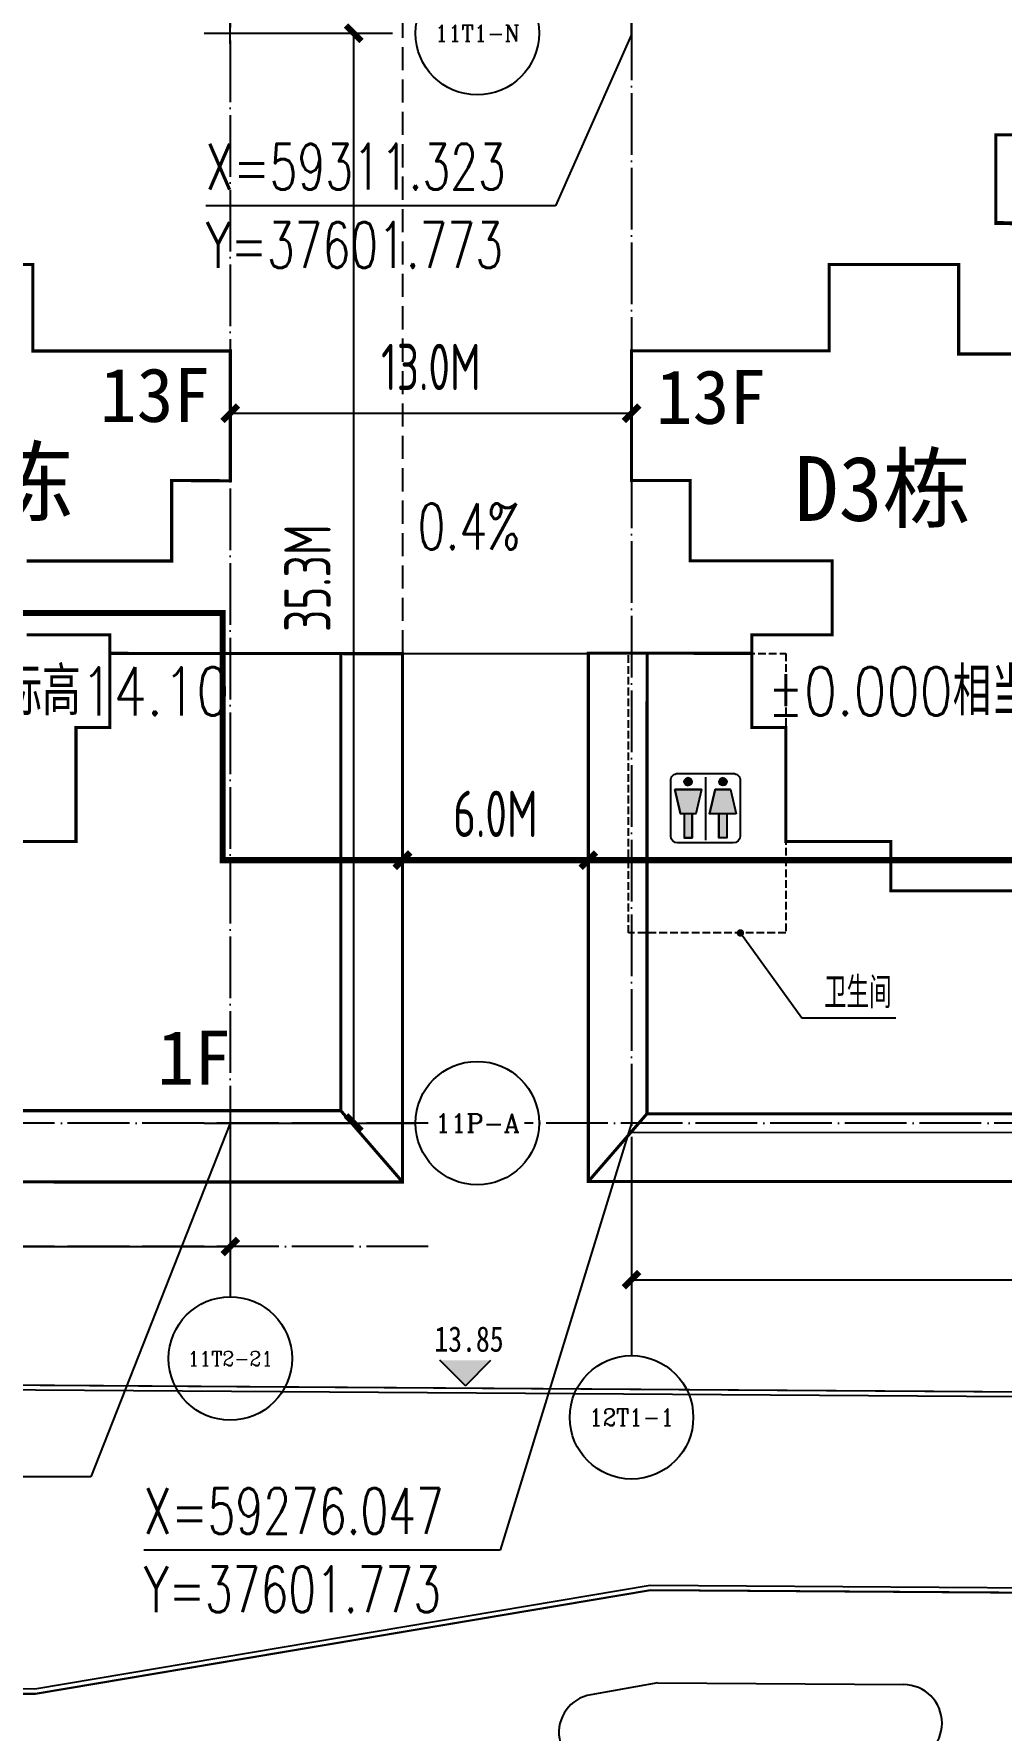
# Model space of a CAD drawing. Extents: x 37173252 to 74842692, y 59158332 to 118813339.
# Drawn here: x 37582409 to 37613746, y 59256375 to 59311342 of the extents above; entities that cross this region are included whole.
import ezdxf
from ezdxf.enums import TextEntityAlignment as Align

# ---------------------------------------------------------------- set-up
doc = ezdxf.new("R2010")
doc.units = 0
doc.header["$LTSCALE"] = 1000
doc.header["$MEASUREMENT"] = 0
doc.linetypes.add('DASH', pattern=[0.35, 0.25, -0.1])
doc.linetypes.add('DOTE', pattern=[2.4200000000000004, 2, -0.2, 0.02, -0.2])
for name, color, linetype in [('-1-500室外标高', 4, 'Continuous'), ('@YL', 2, 'Continuous'), ('@填充', 8, 'Continuous'), ('AXIS_TEXT', 7, 'Continuous'), ('DIM_COOR', 3, 'Continuous'), ('DIM_LEAD', 3, 'Continuous'), ('DIM_SYMB', 3, 'Continuous'), ('DL_道路红线_干道网_', 6, 'Continuous'), ('DL_道路红线_支路网_', 1, 'Continuous'), ('DOTE', 16, 'Continuous'), ('PUB_DIM', 3, 'Continuous'), ('PUB_TEXT', 7, 'Continuous'), ('RMJM - P1 - P - 120-1$0$文字说明', 7, 'Continuous'), ('SHAPE', 161, 'Continuous'), ('YD_设施符号', 7, 'Continuous'), ('地下轮廓', 5, 'Continuous'), ('屋顶轮廓', 36, 'Continuous'), ('总图草图2013_08_27$0$花都地段2', 6, 'Continuous'), ('扑救面', 2, 'Continuous')]:
    doc.layers.add(name, color=color, linetype=linetype)
doc.styles.add('_TCH_AXIS', font='COMPLEX', dxfattribs={"bigfont": 'GBCBIG'})
doc.styles.add('_TCH_DIM', font='SIMPLEX', dxfattribs={"bigfont": 'GBCBIG'})
doc.styles.add('DIM_FONT', font='superos.shx', dxfattribs={"width": 0.8, "bigfont": 'haiwenzw.shx'})
doc.styles.add('DIMST', font='', dxfattribs={"width": 0.8})
doc.styles.add('RMJM - P1 - P - 120-1$0$RMJM_TEXT', font='arial.ttf', dxfattribs={"height": 2.5})
doc.styles.add('text_zheng', font='simplex.shx', dxfattribs={"width": 0.8, "bigfont": 'hztxt.shx'})
doc.styles.get('DIMST').set_extended_font_data('SimSun')
doc.dimstyles.new('DIMN500', dxfattribs={"dimscale": 5, "dimtxt": 300, "dimasz": 100, "dimexe": 250, "dimexo": 300, "dimgap": 150, "dimtad": 1, "dimdec": 0, "dimzin": 0, "dimdsep": 46, "dimtxsty": 'DIM_FONT', "dimblk": 'ARCHTICK', "dimcen": 0.09, "dimclrt": 7, "dimazin": 2, "dimtfac": 1, "dimtdec": 0, "dimtix": 1, "dimtmove": 2, "dimatfit": 3, "dimldrblk": 'ARCHTICK', "dimfxl": 0, "dimtolj": 1, "dimtzin": 0, "dimarcsym": 0})

# ---------------------------------------------------------------- blocks, each defined once
blk = doc.blocks.new('_ArchTick')
at = {"color": 0, "linetype": 'ByBlock', "const_width": 0.4}
blk.add_lwpolyline([(-0.5, -0.5), (0.5, 0.5)], dxfattribs=at)
blk = doc.blocks.new('*D192')
at = {"layer": 'Defpoints', "color": 0}
for p in [(95556.13511701353, -149141.3545701643), (63556.48285436397, -154988.7878812136), (95556.13511701353, -154988.7878812136)]:
    blk.add_point(p, dxfattribs=at)
at = {"layer": 'PUB_DIM', "color": 0, "lineweight": -2}
for p, q in [((63556.48285436397, -153488.7878812136), (63556.48285436397, -147891.3545701643)), ((95556.13511701353, -153488.7878812136), (95556.13511701353, -147891.3545701643)), ((63556.48285436397, -149141.3545701643), (95556.13511701353, -149141.3545701643))]:
    blk.add_line(p, q, dxfattribs=at)
at = {"layer": 'PUB_DIM', "color": 0, "lineweight": -2, "xscale": 500, "yscale": 500, "zscale": 500, "rotation": 180}
blk.add_blockref('_ArchTick', (63556.48285436397, -149141.3545701643), dxfattribs=at)
at = {"layer": 'PUB_DIM', "color": 0, "lineweight": -2, "xscale": 500, "yscale": 500, "zscale": 500}
blk.add_blockref('_ArchTick', (95556.13511701353, -149141.3545701643), dxfattribs=at)
at = {"layer": 'PUB_DIM', "color": 7, "insert": (79556.30898568875, -147641.3545701643), "char_height": 1500, "attachment_point": 5, "style": 'DIM_FONT'}
blk.add_mtext('\\A1;32.0M', dxfattribs=at)
blk = doc.blocks.new('*D193')
at = {"layer": 'Defpoints', "color": 0}
for p in [(63556.48285436398, -186433.5988316111), (95556.13511701353, -186433.5988316111), (95556.13511701353, -192462.529506256)]:
    blk.add_point(p, dxfattribs=at)
at = {"layer": 'PUB_DIM', "color": 0, "lineweight": -2}
for p, q in [((63556.48285436398, -187933.5988316111), (63556.48285436398, -193712.529506256)), ((95556.13511701353, -187933.5988316111), (95556.13511701353, -193712.529506256)), ((63556.48285436398, -192462.529506256), (95556.13511701353, -192462.529506256))]:
    blk.add_line(p, q, dxfattribs=at)
at = {"layer": 'PUB_DIM', "color": 0, "lineweight": -2, "xscale": 500, "yscale": 500, "zscale": 500, "rotation": 180}
blk.add_blockref('_ArchTick', (63556.48285436398, -192462.529506256), dxfattribs=at)
at = {"layer": 'PUB_DIM', "color": 0, "lineweight": -2, "xscale": 500, "yscale": 500, "zscale": 500}
blk.add_blockref('_ArchTick', (95556.13511701353, -192462.529506256), dxfattribs=at)
at = {"layer": 'PUB_DIM', "color": 7, "insert": (79556.30898568875, -190962.529506256), "char_height": 1500, "attachment_point": 5, "style": 'DIM_FONT'}
blk.add_mtext('\\A1;32.0M', dxfattribs=at)
blk = doc.blocks.new('*D194')
at = {"layer": 'Defpoints', "color": 0}
for p in [(93210.35993908107, -153142.3787575531), (99556.48285417772, -153142.3787575531), (93210.35993908107, -188462.529506256)]:
    blk.add_point(p, dxfattribs=at)
at = {"layer": 'PUB_DIM', "color": 0, "lineweight": -2}
for p, q in [((94710.35993908107, -153142.3787575531), (100806.4828541777, -153142.3787575531)), ((99556.48285417771, -188462.529506256), (99556.48285417772, -153142.3787575531)), ((94710.35993908107, -188462.529506256), (100806.4828541777, -188462.529506256))]:
    blk.add_line(p, q, dxfattribs=at)
at = {"layer": 'PUB_DIM', "color": 0, "lineweight": -2, "xscale": 500, "yscale": 500, "zscale": 500}
for p, rotation in [((99556.48285417772, -153142.3787575531), 90), ((99556.48285417771, -188462.529506256), 270)]:
    blk.add_blockref('_ArchTick', p, dxfattribs=dict(at, rotation=rotation))
at = {"layer": 'PUB_DIM', "color": 7, "insert": (98056.48285417774, -170802.4541319045), "char_height": 1500, "attachment_point": 5, "rotation": 90, "style": 'DIM_FONT'}
blk.add_mtext('\\A1;35.3M', dxfattribs=at)
blk = doc.blocks.new('*D195')
at = {"layer": 'Defpoints', "color": 0}
for p in [(195219.62740893, -152415.5554954627), (163219.2844781339, -157959.2698470485), (195219.62740893, -157959.2698470485)]:
    blk.add_point(p, dxfattribs=at)
at = {"layer": 'PUB_DIM', "color": 0, "lineweight": -2}
for p, q in [((163219.2844781339, -156459.2698470485), (163219.2844781339, -151165.5554954627)), ((195219.62740893, -156459.2698470485), (195219.62740893, -151165.5554954627)), ((163219.2844781339, -152415.5554954627), (195219.62740893, -152415.5554954627))]:
    blk.add_line(p, q, dxfattribs=at)
at = {"layer": 'PUB_DIM', "color": 0, "lineweight": -2, "xscale": 500, "yscale": 500, "zscale": 500, "rotation": 180}
blk.add_blockref('_ArchTick', (163219.2844781339, -152415.5554954627), dxfattribs=at)
at = {"layer": 'PUB_DIM', "color": 0, "lineweight": -2, "xscale": 500, "yscale": 500, "zscale": 500}
blk.add_blockref('_ArchTick', (195219.62740893, -152415.5554954627), dxfattribs=at)
at = {"layer": 'PUB_DIM', "color": 7, "insert": (179219.4559435319, -150915.5554954627), "char_height": 1500, "attachment_point": 5, "style": 'DIM_FONT'}
blk.add_mtext('\\A1;32.0M', dxfattribs=at)
blk = doc.blocks.new('*D196')
at = {"layer": 'Defpoints', "color": 0}
for p in [(163219.2844781339, -190683.7594177334), (195219.6274089299, -190683.7594177334), (195219.6274089299, -196813.5296313174)]:
    blk.add_point(p, dxfattribs=at)
at = {"layer": 'PUB_DIM', "color": 0, "lineweight": -2}
for p, q in [((163219.2844781339, -192183.7594177334), (163219.2844781339, -198063.5296313174)), ((195219.6274089299, -192183.7594177334), (195219.6274089299, -198063.5296313174)), ((163219.2844781339, -196813.5296313174), (195219.6274089299, -196813.5296313174))]:
    blk.add_line(p, q, dxfattribs=at)
at = {"layer": 'PUB_DIM', "color": 0, "lineweight": -2, "xscale": 500, "yscale": 500, "zscale": 500, "rotation": 180}
blk.add_blockref('_ArchTick', (163219.2844781339, -196813.5296313174), dxfattribs=at)
at = {"layer": 'PUB_DIM', "color": 0, "lineweight": -2, "xscale": 500, "yscale": 500, "zscale": 500}
blk.add_blockref('_ArchTick', (195219.6274089299, -196813.5296313174), dxfattribs=at)
at = {"layer": 'PUB_DIM', "color": 7, "insert": (179219.4559435319, -195313.5296313174), "char_height": 1500, "attachment_point": 5, "style": 'DIM_FONT'}
blk.add_mtext('\\A1;32.0M', dxfattribs=at)
blk = doc.blocks.new('D1D2lkx')
at = {"layer": 'SHAPE', "const_width": 100}
for points in [[(84484.18977311195, -88239.95219454334), (88684.0475114442, -88239.95219454334), (88684.0475114442, -91039.952197572), (95084.04751069867, -91039.95217599337), (95084.11009809701, -95245.61818834567), (93184.11009865574, -95239.95219283972), (93184.11009865574, -97845.54614025225), (88484.04751125793, -97845.54614025225)], [(88484.04751125793, -100239.9521922635), (91184.04712997447, -100239.9521922635), (91184.04751125793, -103239.9521948719), (90084.11009809701, -103239.9521948719), (90084.11009809701, -106939.9521948272), (86684.03307632817, -106939.9521948272)], [(32874.44117292733, -97639.6015243111), (30878.03402961371, -97639.60152284897), (30878.03401473101, -117960.7806966629), (100665.4095388361, -117971.6533412685), (100665.4966323046, -100850.470675112), (91184.51843912352, -100839.5482768087)], [(98665.21245009499, -100839.5980300636), (98665.21245009493, -115660.7658084949), (33178.03401641542, -115660.7657605336), (33178.03401641542, -97835.05365887543)], [(98665.21245009493, -115660.7658084949), (100665.4095388361, -117971.6533412685)]]:
    blk.add_lwpolyline(points, dxfattribs=at)
blk = doc.blocks.new('D3D4lkx')
at = {"layer": 'SHAPE', "const_width": 100}
for points in [[(168689.1517052964, -101326.7176183502), (163388.9467552207, -101320.5901262153), (163388.9467552207, -118441.7577197256), (217972.0351408232, -118446.7686740723), (231946.3605241432, -104876.9013813494), (231946.3605241432, -80057.71799103176), (235347.4686717497, -62686.76868343772), (220665.0262932662, -62686.76868343772), (218197.8961174258, -75058.2637638417), (218197.895965685, -86886.76869668352), (217097.9875332613, -86886.76868257346)], [(233105.6968996878, -62686.76868343772), (229746.3605485448, -79844.3711266086), (229746.3605485448, -103952.3346613781), (217079.6305892296, -116246.7686740723), (165288.9888055905, -116246.7686740723), (165291.9636398525, -101326.0403007824)], [(177889.134612662, -84526.61792673974), (176589.1346130345, -84526.61792673974), (176589.1346127301, -87426.61792669527), (178789.1346130345, -87426.62787327205)], [(177089.1338730683, -91626.61792673927), (175389.0492560167, -91626.61635462861), (175389.0492560167, -88726.61792650528), (171189.1346124758, -88726.61792650528), (171189.1342315648, -91526.6179295337), (164789.2200629403, -91526.6179079556), (164789.2200629403, -95726.61790639476), (166689.2200623814, -95726.71791454114), (166689.0832129207, -98326.64586618252), (171289.0492563893, -98326.88798938124), (171289.0492563893, -100726.6328440123), (168689.1346124758, -100726.6179267889), (168689.2200623815, -103726.6179268336), (169789.2200629403, -103726.6179268336), (169789.130416885, -107426.6179267404), (173189.1346128483, -107426.6179018042), (173189.1346128483, -109026.6179268336), (180389.1346240242, -109026.6179268346)], [(165288.9888055905, -116246.7686740723), (163388.9467552207, -118441.7577197256)]]:
    blk.add_lwpolyline(points, dxfattribs=at)
blk = doc.blocks.new('gjwz')
at = {"color": 251, "linetype": 'DASH'}
blk.add_lwpolyline([(36070563.55306761, 59282206.87766587), (36065463.46770427, 59282206.87766587), (36065463.46770427, 59291266.93814611), (36070563.55306761, 59291266.93814611)], close=True, dxfattribs=at)
blk = doc.blocks.new('*U64')
at = {"layer": 'YD_设施符号', "linetype": 'Continuous'}
for p, q in [((48778.24348291235, 60317.09017549909), (48778.2433572462, 60317.08987200887)), ((48778.2433572462, 60317.08987200887), (48778.60506224599, 60316.21694182968)), ((48778.24392868522, 60317.09125206356), (48778.24348291235, 60317.09017549909)), ((48778.24405435137, 60317.09155555381), (48778.24392868522, 60317.09125206356)), ((48778.60550840281, 60317.96448573301), (48778.24405435137, 60317.09155555381)), ((48778.60506224599, 60316.21694182968), (48778.60515116705, 60316.21672722965)), ((48778.60515116705, 60316.21672722965), (48778.60563408174, 60316.21556177492)), ((48778.60602631332, 60317.96470033301), (48778.60550840281, 60317.96448573301)), ((48778.60563408174, 60316.21556177492), (48778.60572300281, 60316.21534717494)), ((48778.60572300281, 60316.21534717494), (48779.47700382363, 60315.85457607305)), ((48778.60883899377, 60317.96586578772), (48778.60602631332, 60317.96470033301)), ((48778.6093569043, 60317.96608038773), (48778.60883899377, 60317.96586578772)), ((48779.48003323671, 60318.32685148963), (48778.6093569043, 60317.96608038773)), ((48780.35131405754, 60317.96608038773), (48779.48003323671, 60318.32685148963)), ((48780.35434365036, 60316.21534717494), (48779.48366731795, 60315.85457607305)), ((48780.35131405754, 60317.96608038773), (48780.35183232761, 60317.96586578772)), ((48780.35183232761, 60317.96586578772), (48780.35464696088, 60317.96470033301)), ((48780.35486156088, 60316.21556177492), (48780.35434365036, 60316.21534717494)), ((48780.35464696088, 60317.96470033301), (48780.35473588193, 60317.96448573301)), ((48780.35473588193, 60317.96448573301), (48780.71644088173, 60317.09155555381)), ((48780.35534414052, 60316.21672722965), (48780.35486156088, 60316.21556177492)), ((48780.3554329999, 60316.21694182968), (48780.35534414052, 60316.21672722965)), ((48780.71688705134, 60317.08987200887), (48780.3554329999, 60316.21694182968)), ((48780.71644088173, 60317.09155555381), (48780.71656663513, 60317.09125206356)), ((48780.71656663513, 60317.09125206356), (48780.71701271749, 60317.09017549909)), ((48780.71701271749, 60317.09017549909), (48780.71688705134, 60317.08987200887)), ((48789.49188410254, 60317.09155555381), (48789.49175843636, 60317.09125206356)), ((48789.49175843636, 60317.09125206356), (48789.49220451874, 60317.09017549909)), ((48789.85333815397, 60317.96448573301), (48789.49188410254, 60317.09155555381)), ((48789.49220451874, 60317.09017549909), (48789.49233027215, 60317.08987200887)), ((48789.49233027215, 60317.08987200887), (48789.85403527191, 60316.21694182968)), ((48789.85342701335, 60317.96470033301), (48789.85333815397, 60317.96448573301)), ((48789.85390959297, 60317.96586578772), (48789.85342701335, 60317.96470033301)), ((48789.85442750352, 60317.96608038773), (48789.85390959297, 60317.96586578772)), ((48789.85403527191, 60316.21694182968), (48789.854124193, 60316.21672722965)), ((48789.854124193, 60316.21672722965), (48789.85693882625, 60316.21556177492)), ((48790.72510383592, 60318.32685148963), (48789.85442750352, 60317.96608038773)), ((48789.85693882625, 60316.21556177492), (48789.85745709631, 60316.21534717494)), ((48790.72873791715, 60315.85457607305), (48789.85745709631, 60316.21534717494)), ((48790.72843442691, 60318.32823154434), (48790.72510383592, 60318.32685148963)), ((48790.73176733023, 60318.32685148963), (48790.72843442691, 60318.32823154434)), ((48791.59941424957, 60316.21534717494), (48790.72873791715, 60315.85457607305)), ((48790.73176733023, 60318.32685148963), (48791.60304815105, 60317.96608038773)), ((48791.59993216005, 60316.21556177492), (48791.59941424957, 60316.21534717494)), ((48791.60274484053, 60316.21672722965), (48791.59993216005, 60316.21556177492)), ((48791.60326275106, 60316.21694182968), (48791.60274484053, 60316.21672722965)), ((48791.60304815105, 60317.96608038773), (48791.60313707214, 60317.96586578772)), ((48791.60313707214, 60317.96586578772), (48791.60361998682, 60317.96470033301)), ((48791.96471680248, 60317.08987200887), (48791.60326275106, 60316.21694182968)), ((48791.60361998682, 60317.96470033301), (48791.60370890788, 60317.96448573301)), ((48791.60370890788, 60317.96448573301), (48791.96541390767, 60317.09155555381)), ((48791.96484246865, 60317.09017549909), (48791.96471680248, 60317.08987200887)), ((48791.96528824152, 60317.09125206356), (48791.96484246865, 60317.09017549909)), ((48791.96541390767, 60317.09155555381), (48791.96528824152, 60317.09125206356)), ((48783.76868512649, 60314.56101754669), (48775.1774008915, 60314.55996349093)), ((48775.1774008915, 60314.55996349093), (48776.96009874433, 60306.69152178147)), ((48779.48033672696, 60315.8531960183), (48779.47700382363, 60315.85457607305)), ((48779.48366731795, 60315.85457607305), (48779.48033672696, 60315.8531960183)), ((48783.76844461377, 60314.55996349093), (48781.97303658716, 60306.69152178147)), ((48783.76844461377, 60314.55996349093), (48783.76868512649, 60314.56101754669)), ((48788.23732092796, 60314.55996349093), (48786.44191290135, 60306.69152178147)), ((48788.23756144066, 60314.56101754669), (48788.23732092796, 60314.55996349093)), ((48788.23768655022, 60314.56156584388), (48788.23756144066, 60314.56101754669)), ((48793.24975641744, 60314.56218076955), (48788.23768655022, 60314.56156584388)), ((48793.24989573687, 60314.56156584388), (48793.24975641744, 60314.56218076955)), ((48793.24989573687, 60314.56156584388), (48793.25001996072, 60314.56101754669)), ((48793.25001996072, 60314.56101754669), (48793.25025877077, 60314.55996349093)), ((48793.25025877077, 60314.55996349093), (48795.0329566236, 60306.69152178147)), ((48776.96009874433, 60306.69152178147), (48776.96018230342, 60306.69115296972)), ((48776.96018230342, 60306.69115296972), (48776.96025358542, 60306.69083834657)), ((48776.96025358542, 60306.69083834657), (48776.9603375544, 60306.69046772571)), ((48776.9603375544, 60306.69046772571), (48776.96046177825, 60306.68991942853)), ((48776.96046177825, 60306.68991942853), (48776.96049579697, 60306.68976927728)), ((48776.96049579697, 60306.68976927728), (48776.96056707894, 60306.68945465412)), ((48776.96060109769, 60306.68930450286), (48776.96056707894, 60306.68945465412)), ((48778.18443779387, 60306.68945465412), (48776.96060109769, 60306.68930450286)), ((48780.74883420936, 60306.68976927728), (48778.18443779387, 60306.68945465412)), ((48780.74883424058, 60306.68976927728), (48778.18443782196, 60306.68945465412)), ((48778.18443782196, 60306.68945465412), (48778.18443784038, 60306.68930450286)), ((48778.18443784038, 60306.68930450286), (48778.18539531284, 60298.88524121298)), ((48781.97267096491, 60306.68991942853), (48780.74883420936, 60306.68976927728)), ((48780.74883427919, 60306.68945465412), (48780.74883424058, 60306.68976927728)), ((48780.74883427919, 60306.68945465412), (48780.74883429761, 60306.68930450286)), ((48780.74883429761, 60306.68930450286), (48780.74979177009, 60298.88524121298)), ((48781.97279607443, 60306.69046772571), (48781.97267096491, 60306.68991942853)), ((48781.97288064211, 60306.69083834657), (48781.97279607443, 60306.69046772571)), ((48781.97295243228, 60306.69115296972), (48781.97288064211, 60306.69083834657)), ((48781.97303658716, 60306.69152178147), (48781.97295243228, 60306.69115296972)), ((48789.46248894354, 60306.69083834657), (48786.44167238863, 60306.69046772571)), ((48786.44167238863, 60306.69046772571), (48786.4417569563, 60306.69083834657)), ((48786.44182874649, 60306.69115296972), (48786.4417569563, 60306.69083834657)), ((48786.44191290135, 60306.69152178147), (48786.44182874649, 60306.69115296972)), ((48792.02688536301, 60306.69115296972), (48789.46248894434, 60306.69083834657)), ((48789.46248894434, 60306.69083834657), (48789.4624889898, 60306.69046772571)), ((48789.4624889898, 60306.69046772571), (48789.46248905707, 60306.68991942853)), ((48789.46248905707, 60306.68991942853), (48789.4624890755, 60306.68976927728)), ((48789.4624890755, 60306.68976927728), (48789.46248911409, 60306.68945465412)), ((48789.46248911409, 60306.68945465412), (48789.46248913253, 60306.68930450286)), ((48789.46248913253, 60306.68930450286), (48789.46344660499, 60298.88524121298)), ((48795.0329566236, 60306.69152178147), (48792.0268853786, 60306.69115296972)), ((48792.02688540161, 60306.69083834657), (48792.02688544706, 60306.69046772571)), ((48792.02688544706, 60306.69046772571), (48792.02688551434, 60306.68991942853)), ((48792.02688551434, 60306.68991942853), (48792.02688553277, 60306.68976927728)), ((48792.02688553277, 60306.68976927728), (48792.02688557137, 60306.68945465412)), ((48792.02688557137, 60306.68945465412), (48792.02688558979, 60306.68930450286)), ((48792.02688558979, 60306.68930450286), (48792.02784306225, 60298.88524121298)), ((48778.18539531284, 60298.88524121298), (48778.18539535144, 60298.88492658985)), ((48778.18539535144, 60298.88492658985), (48778.18539548258, 60298.88385752053)), ((48778.18539552119, 60298.88354289741), (48778.18539548258, 60298.88385752053)), ((48780.74979193985, 60298.88385752053), (48778.18539552119, 60298.88354289741)), ((48780.74979177009, 60298.88524121298), (48780.74979180868, 60298.88492658985)), ((48780.74979180868, 60298.88492658985), (48780.74979193985, 60298.88385752053)), ((48792.02784306225, 60298.88524121298), (48789.4634466436, 60298.88492658985)), ((48789.4634466436, 60298.88492658985), (48789.46344660499, 60298.88524121298))]:
    blk.add_line(p, q, dxfattribs=at)
for points in [[(48778.24348291235, 60317.09017549909), (48778.2433572462, 60317.08987200887), (48780.71688705134, 60317.08987200887)], [(48778.2433572462, 60317.08987200887), (48778.60506224599, 60316.21694182968), (48780.3554329999, 60316.21694182968)], [(48778.24392868522, 60317.09125206356), (48778.24348291235, 60317.09017549909), (48780.71701271749, 60317.09017549909)], [(48778.24405435137, 60317.09155555381), (48778.24392868522, 60317.09125206356), (48780.71656663513, 60317.09125206356)], [(48778.60550840281, 60317.96448573301), (48778.24405435137, 60317.09155555381), (48780.71644088173, 60317.09155555381)], [(48778.60506224599, 60316.21694182968), (48778.60515116705, 60316.21672722965), (48780.35534414052, 60316.21672722965)], [(48778.60515116705, 60316.21672722965), (48778.60563408174, 60316.21556177492), (48780.35486156088, 60316.21556177492)], [(48778.60602631332, 60317.96470033301), (48778.60550840281, 60317.96448573301), (48780.35473588193, 60317.96448573301)], [(48778.60563408174, 60316.21556177492), (48778.60572300281, 60316.21534717494), (48780.35434365036, 60316.21534717494)], [(48778.60572300281, 60316.21534717494), (48779.47700382363, 60315.85457607305), (48779.48366731795, 60315.85457607305)], [(48778.60883899377, 60317.96586578772), (48778.60602631332, 60317.96470033301), (48780.35464696088, 60317.96470033301)], [(48778.6093569043, 60317.96608038773), (48778.60883899377, 60317.96586578772), (48780.35183232761, 60317.96586578772)], [(48779.48003323671, 60318.32685148963), (48778.6093569043, 60317.96608038773), (48780.35131405754, 60317.96608038773)], [(48789.49188410254, 60317.09155555381), (48789.49175843636, 60317.09125206356), (48791.96528824152, 60317.09125206356)], [(48789.49175843636, 60317.09125206356), (48789.49220451874, 60317.09017549909), (48791.96484246865, 60317.09017549909)], [(48789.85333815397, 60317.96448573301), (48789.49188410254, 60317.09155555381), (48791.96541390767, 60317.09155555381)], [(48789.49220451874, 60317.09017549909), (48789.49233027215, 60317.08987200887), (48791.96471680248, 60317.08987200887)], [(48789.49233027215, 60317.08987200887), (48789.85403527191, 60316.21694182968), (48791.60326275106, 60316.21694182968)], [(48789.85342701335, 60317.96470033301), (48789.85333815397, 60317.96448573301), (48791.60370890788, 60317.96448573301)], [(48789.85390959297, 60317.96586578772), (48789.85342701335, 60317.96470033301), (48791.60361998682, 60317.96470033301)], [(48789.85442750352, 60317.96608038773), (48789.85390959297, 60317.96586578772), (48791.60313707214, 60317.96586578772)], [(48789.85403527191, 60316.21694182968), (48789.854124193, 60316.21672722965), (48791.60274484053, 60316.21672722965)], [(48789.854124193, 60316.21672722965), (48789.85693882625, 60316.21556177492), (48791.59993216005, 60316.21556177492)], [(48790.72510383592, 60318.32685148963), (48789.85442750352, 60317.96608038773), (48791.60304815105, 60317.96608038773)], [(48789.85693882625, 60316.21556177492), (48789.85745709631, 60316.21534717494), (48791.59941424957, 60316.21534717494)], [(48790.72843442691, 60318.32823154434), (48790.72510383592, 60318.32685148963), (48790.73176733023, 60318.32685148963)], [(48783.76868512649, 60314.56101754669), (48775.1774008915, 60314.55996349093), (48783.76844461377, 60314.55996349093)], [(48775.1774008915, 60314.55996349093), (48776.96009874433, 60306.69152178147), (48781.97303658716, 60306.69152178147)], [(48788.23732092796, 60314.55996349093), (48786.44191290135, 60306.69152178147), (48795.0329566236, 60306.69152178147)], [(48788.23756144066, 60314.56101754669), (48788.23732092796, 60314.55996349093), (48793.25025877077, 60314.55996349093)], [(48788.23768655022, 60314.56156584388), (48788.23756144066, 60314.56101754669), (48793.25001996072, 60314.56101754669)], [(48793.24975641744, 60314.56218076955), (48788.23768655022, 60314.56156584388), (48793.24989573687, 60314.56156584388)], [(48776.96009874433, 60306.69152178147), (48776.96018230342, 60306.69115296972), (48781.97295243228, 60306.69115296972)], [(48776.96018230342, 60306.69115296972), (48776.96025358542, 60306.69083834657), (48781.97288064211, 60306.69083834657)], [(48776.96025358542, 60306.69083834657), (48776.9603375544, 60306.69046772571), (48781.97279607443, 60306.69046772571)], [(48776.9603375544, 60306.69046772571), (48776.96046177825, 60306.68991942853), (48781.97267096491, 60306.68991942853)], [(48776.96046177825, 60306.68991942853), (48776.96049579697, 60306.68976927728), (48780.74883420936, 60306.68976927728)], [(48776.96049579697, 60306.68976927728), (48776.96056707894, 60306.68945465412), (48778.18443779387, 60306.68945465412)], [(48780.74883424058, 60306.68976927728), (48778.18443782196, 60306.68945465412), (48780.74883427919, 60306.68945465412)], [(48778.18443782196, 60306.68945465412), (48778.18443784038, 60306.68930450286), (48780.74883429761, 60306.68930450286)], [(48778.18443784038, 60306.68930450286), (48778.18539531284, 60298.88524121298), (48780.74979177009, 60298.88524121298)], [(48786.44182874649, 60306.69115296972), (48786.4417569563, 60306.69083834657), (48789.46248894354, 60306.69083834657)], [(48786.44191290135, 60306.69152178147), (48786.44182874649, 60306.69115296972), (48792.0268853786, 60306.69115296972)], [(48792.02688536301, 60306.69115296972), (48789.46248894434, 60306.69083834657), (48792.02688540161, 60306.69083834657)], [(48789.46248894434, 60306.69083834657), (48789.4624889898, 60306.69046772571), (48792.02688544706, 60306.69046772571)], [(48789.4624889898, 60306.69046772571), (48789.46248905707, 60306.68991942853), (48792.02688551434, 60306.68991942853)], [(48789.46248905707, 60306.68991942853), (48789.4624890755, 60306.68976927728), (48792.02688553277, 60306.68976927728)], [(48789.4624890755, 60306.68976927728), (48789.46248911409, 60306.68945465412), (48792.02688557137, 60306.68945465412)], [(48789.46248911409, 60306.68945465412), (48789.46248913253, 60306.68930450286), (48792.02688558979, 60306.68930450286)], [(48789.46248913253, 60306.68930450286), (48789.46344660499, 60298.88524121298), (48792.02784306225, 60298.88524121298)], [(48778.18539531284, 60298.88524121298), (48778.18539535144, 60298.88492658985), (48780.74979180868, 60298.88492658985)], [(48778.18539535144, 60298.88492658985), (48778.18539548258, 60298.88385752053), (48780.74979193985, 60298.88385752053)]]:
    blk.add_solid(points, dxfattribs=at)
at = {"layer": 'YD_设施符号', "linetype": 'Continuous', "extrusion": (0, 0, -1)}
for points in [[(-48778.2433572462, 60317.08987200887), (-48780.71688705134, 60317.08987200887), (-48780.3554329999, 60316.21694182968)], [(-48778.24348291235, 60317.09017549909), (-48780.71701271749, 60317.09017549909), (-48780.71688705134, 60317.08987200887)], [(-48778.24392868522, 60317.09125206356), (-48780.71656663513, 60317.09125206356), (-48780.71701271749, 60317.09017549909)], [(-48778.24405435137, 60317.09155555381), (-48780.71644088173, 60317.09155555381), (-48780.71656663513, 60317.09125206356)], [(-48778.60506224599, 60316.21694182968), (-48780.3554329999, 60316.21694182968), (-48780.35534414052, 60316.21672722965)], [(-48778.60515116705, 60316.21672722965), (-48780.35534414052, 60316.21672722965), (-48780.35486156088, 60316.21556177492)], [(-48778.60550840281, 60317.96448573301), (-48780.35473588193, 60317.96448573301), (-48780.71644088173, 60317.09155555381)], [(-48778.60563408174, 60316.21556177492), (-48780.35486156088, 60316.21556177492), (-48780.35434365036, 60316.21534717494)], [(-48778.60572300281, 60316.21534717494), (-48780.35434365036, 60316.21534717494), (-48779.48366731795, 60315.85457607305)], [(-48778.60602631332, 60317.96470033301), (-48780.35464696088, 60317.96470033301), (-48780.35473588193, 60317.96448573301)], [(-48778.60883899377, 60317.96586578772), (-48780.35183232761, 60317.96586578772), (-48780.35464696088, 60317.96470033301)], [(-48778.6093569043, 60317.96608038773), (-48780.35131405754, 60317.96608038773), (-48780.35183232761, 60317.96586578772)], [(-48789.49175843636, 60317.09125206356), (-48791.96528824152, 60317.09125206356), (-48791.96484246865, 60317.09017549909)], [(-48789.49188410254, 60317.09155555381), (-48791.96541390767, 60317.09155555381), (-48791.96528824152, 60317.09125206356)], [(-48789.49220451874, 60317.09017549909), (-48791.96484246865, 60317.09017549909), (-48791.96471680248, 60317.08987200887)], [(-48789.49233027215, 60317.08987200887), (-48791.96471680248, 60317.08987200887), (-48791.60326275106, 60316.21694182968)], [(-48789.85333815397, 60317.96448573301), (-48791.60370890788, 60317.96448573301), (-48791.96541390767, 60317.09155555381)], [(-48789.85342701335, 60317.96470033301), (-48791.60361998682, 60317.96470033301), (-48791.60370890788, 60317.96448573301)], [(-48789.85390959297, 60317.96586578772), (-48791.60313707214, 60317.96586578772), (-48791.60361998682, 60317.96470033301)], [(-48789.85403527191, 60316.21694182968), (-48791.60326275106, 60316.21694182968), (-48791.60274484053, 60316.21672722965)], [(-48789.854124193, 60316.21672722965), (-48791.60274484053, 60316.21672722965), (-48791.59993216005, 60316.21556177492)], [(-48789.85442750352, 60317.96608038773), (-48791.60304815105, 60317.96608038773), (-48791.60313707214, 60317.96586578772)], [(-48789.85693882625, 60316.21556177492), (-48791.59993216005, 60316.21556177492), (-48791.59941424957, 60316.21534717494)], [(-48789.85745709631, 60316.21534717494), (-48791.59941424957, 60316.21534717494), (-48790.72873791715, 60315.85457607305)], [(-48790.72510383592, 60318.32685148963), (-48790.73176733023, 60318.32685148963), (-48791.60304815105, 60317.96608038773)], [(-48775.1774008915, 60314.55996349093), (-48783.76844461377, 60314.55996349093), (-48781.97303658716, 60306.69152178147)], [(-48779.47700382363, 60315.85457607305), (-48779.48366731795, 60315.85457607305), (-48779.48033672696, 60315.8531960183)], [(-48788.23732092796, 60314.55996349093), (-48793.25025877077, 60314.55996349093), (-48795.0329566236, 60306.69152178147)], [(-48788.23756144066, 60314.56101754669), (-48793.25001996072, 60314.56101754669), (-48793.25025877077, 60314.55996349093)], [(-48788.23768655022, 60314.56156584388), (-48793.24989573687, 60314.56156584388), (-48793.25001996072, 60314.56101754669)], [(-48776.96009874433, 60306.69152178147), (-48781.97303658716, 60306.69152178147), (-48781.97295243228, 60306.69115296972)], [(-48776.96018230342, 60306.69115296972), (-48781.97295243228, 60306.69115296972), (-48781.97288064211, 60306.69083834657)], [(-48776.96025358542, 60306.69083834657), (-48781.97288064211, 60306.69083834657), (-48781.97279607443, 60306.69046772571)], [(-48776.9603375544, 60306.69046772571), (-48781.97279607443, 60306.69046772571), (-48781.97267096491, 60306.68991942853)], [(-48776.96046177825, 60306.68991942853), (-48781.97267096491, 60306.68991942853), (-48780.74883420936, 60306.68976927728)], [(-48776.96049579697, 60306.68976927728), (-48780.74883420936, 60306.68976927728), (-48778.18443779387, 60306.68945465412)], [(-48776.96056707894, 60306.68945465412), (-48778.18443779387, 60306.68945465412), (-48776.96060109769, 60306.68930450286)], [(-48778.18443782196, 60306.68945465412), (-48780.74883427919, 60306.68945465412), (-48780.74883429761, 60306.68930450286)], [(-48778.18443784038, 60306.68930450286), (-48780.74883429761, 60306.68930450286), (-48780.74979177009, 60298.88524121298)], [(-48786.4417569563, 60306.69083834657), (-48789.46248894354, 60306.69083834657), (-48786.44167238863, 60306.69046772571)], [(-48786.44182874649, 60306.69115296972), (-48792.02688536301, 60306.69115296972), (-48789.46248894354, 60306.69083834657)], [(-48786.44191290135, 60306.69152178147), (-48795.0329566236, 60306.69152178147), (-48792.0268853786, 60306.69115296972)], [(-48789.46248894434, 60306.69083834657), (-48792.02688540161, 60306.69083834657), (-48792.02688544706, 60306.69046772571)], [(-48789.4624889898, 60306.69046772571), (-48792.02688544706, 60306.69046772571), (-48792.02688551434, 60306.68991942853)], [(-48789.46248905707, 60306.68991942853), (-48792.02688551434, 60306.68991942853), (-48792.02688553277, 60306.68976927728)], [(-48789.4624890755, 60306.68976927728), (-48792.02688553277, 60306.68976927728), (-48792.02688557137, 60306.68945465412)], [(-48789.46248911409, 60306.68945465412), (-48792.02688557137, 60306.68945465412), (-48792.02688558979, 60306.68930450286)], [(-48789.46248913253, 60306.68930450286), (-48792.02688558979, 60306.68930450286), (-48792.02784306225, 60298.88524121298)], [(-48792.02688536301, 60306.69115296972), (-48792.0268853786, 60306.69115296972), (-48792.02688540161, 60306.69083834657)], [(-48778.18539531284, 60298.88524121298), (-48780.74979177009, 60298.88524121298), (-48780.74979180868, 60298.88492658985)], [(-48778.18539535144, 60298.88492658985), (-48780.74979180868, 60298.88492658985), (-48780.74979193985, 60298.88385752053)], [(-48778.18539548258, 60298.88385752053), (-48780.74979193985, 60298.88385752053), (-48778.18539552119, 60298.88354289741)], [(-48789.46344660499, 60298.88524121298), (-48792.02784306225, 60298.88524121298), (-48789.4634466436, 60298.88492658985)]]:
    blk.add_solid(points, dxfattribs=at)
blk = doc.blocks.new('*D71')
at = {"layer": 'Defpoints', "color": 0}
for p in [(37600372.24008155, 59284567.02360517), (37594353.15572458, 59281415.04756044), (37600372.24008155, 59281415.04756044)]:
    blk.add_point(p, dxfattribs=at)
at = {"layer": 'PUB_DIM', "color": 0, "lineweight": -2}
for p, q in [((37594353.15572458, 59282915.04756044), (37594353.15572458, 59285817.02360517)), ((37600372.24008155, 59282915.04756044), (37600372.24008155, 59285817.02360517)), ((37594353.15572458, 59284567.02360517), (37600372.24008155, 59284567.02360517))]:
    blk.add_line(p, q, dxfattribs=at)
at = {"layer": 'PUB_DIM', "color": 0, "lineweight": -2, "xscale": 500, "yscale": 500, "zscale": 500, "rotation": 180}
blk.add_blockref('_ArchTick', (37594353.15572458, 59284567.02360517), dxfattribs=at)
at = {"layer": 'PUB_DIM', "color": 0, "lineweight": -2, "xscale": 500, "yscale": 500, "zscale": 500}
blk.add_blockref('_ArchTick', (37600372.24008155, 59284567.02360517), dxfattribs=at)
at = {"layer": 'PUB_DIM', "color": 7, "insert": (37597362.69790307, 59286067.02360517), "char_height": 1500, "attachment_point": 5, "style": 'DIM_FONT'}
blk.add_mtext('\\A1;6.0M', dxfattribs=at)
blk = doc.blocks.new('*D89')
at = {"layer": 'Defpoints', "color": 0}
for p in [(37601772.51338927, 59299049.87051165), (37588772.22779249, 59297889.79841346), (37601772.51338927, 59297889.79841346)]:
    blk.add_point(p, dxfattribs=at)
at = {"layer": 'PUB_DIM', "color": 0, "lineweight": -2}
for p, q in [((37588772.22779249, 59299389.79841346), (37588772.22779249, 59300299.87051165)), ((37601772.51338927, 59299389.79841346), (37601772.51338927, 59300299.87051165)), ((37588772.22779249, 59299049.87051165), (37601772.51338927, 59299049.87051165))]:
    blk.add_line(p, q, dxfattribs=at)
at = {"layer": 'PUB_DIM', "color": 0, "lineweight": -2, "xscale": 500, "yscale": 500, "zscale": 500, "rotation": 180}
blk.add_blockref('_ArchTick', (37588772.22779249, 59299049.87051165), dxfattribs=at)
at = {"layer": 'PUB_DIM', "color": 0, "lineweight": -2, "xscale": 500, "yscale": 500, "zscale": 500}
blk.add_blockref('_ArchTick', (37601772.51338927, 59299049.87051165), dxfattribs=at)
at = {"layer": 'PUB_DIM', "color": 7, "insert": (37595272.37059088, 59300549.87051165), "char_height": 1500, "attachment_point": 5, "style": 'DIM_FONT'}
blk.add_mtext('\\A1;13.0M', dxfattribs=at)
blk = doc.blocks.new('D1D2dwzx')
at = {"layer": 'DOTE', "linetype": 'DOTE'}
for p, q in [((95556.48285417771, -146114.8860073062), (95556.48285417771, -193599.9263755014)), ((101965.0085565932, -188462.529506256), (27973.7036144617, -188462.529506256)), ((101965.0085565932, -192462.529506256), (27973.7036144617, -192462.529506256))]:
    blk.add_line(p, q, dxfattribs=at)
at = {"layer": 'PUB_DIM'}
for p, q in [((99158.50640728074, -188462.529506256), (101558.5064072807, -188462.529506256)), ((95556.13511701347, -193599.9263755014), (95556.13511701347, -194092.6101417589))]:
    blk.add_line(p, q, dxfattribs=at)
for centre in [(103558.5064072807, -153142.3787575532), (103558.5064072807, -188462.529506256), (95556.13511701347, -196092.6101417589)]:
    blk.add_circle(centre, 2000, dxfattribs=at)
at = {"layer": 'AXIS_TEXT', "style": '_TCH_AXIS'}
for s, height, p, p2 in [('11T1-N', 529.7082340115915, (102183.7874190126, -153407.232874559), (104933.2253955489, -153407.232874559)), ('11P-A', 598.3512606552104, (102190.846382926, -188761.7051365836), (104926.1664316355, -188761.7051365836)), ('11T2-21', 467.5362280610301, (94175.79006273806, -196326.3782557894), (96936.48017128889, -196326.3782557894))]:
    blk.add_text(s, height=height, dxfattribs=at).set_placement(p, p2, align=Align.FIT)
at = {"layer": 'PUB_DIM'}
for p1, p2, distance, text, picture, middle in [((63556.48285436397, -154988.7878812136), (95556.13511701353, -154988.7878812136), 5847.433311049303, '32.0M', '*D192', (79556.30898568875, -147641.3545701643)), ((93210.35993908107, -188462.529506256), (93210.35993908107, -153142.3787575531), -6346.122915096654, '35.3M', '*D194', (98056.48285417774, -170802.4541319045)), ((63556.48285436398, -186433.5988316111), (95556.13511701353, -186433.5988316111), -6028.930674644886, '32.0M', '*D193', (79556.30898568875, -190962.529506256))]:
    dim = blk.add_aligned_dim(p1=p1, p2=p2, distance=distance, text=text, dimstyle='DIMN500', dxfattribs=at)
    dim.commit()
    dim.dimension.update_dxf_attribs({"geometry": picture, "text_midpoint": middle})
blk = doc.blocks.new('D3D4dwzx')
at = {"layer": 'DOTE', "linetype": 'DOTE'}
for p, q in [((163219.2844781339, -151100.8925966503), (163219.2844781339, -196873.103113411)), ((232629.1797571608, -191735.7062441655), (159746.5825034966, -191735.7062441655))]:
    blk.add_line(p, q, dxfattribs=at)
at = {"layer": 'PUB_DIM'}
blk.add_line((163219.2844781339, -196873.103113411), (163219.2844781339, -199273.103113411), dxfattribs=at)
blk.add_circle((163219.2844781339, -201273.103113411), 2000, dxfattribs=at)
at = {"layer": 'AXIS_TEXT', "style": '_TCH_AXIS'}
blk.add_text('12T1-1', height=554.1993256944291, dxfattribs=at).set_placement((161846.9813859382, -201550.2027762582), (164591.5875703296, -201550.2027762582), align=Align.FIT)
at = {"layer": 'PUB_DIM'}
for p1, p2, distance, picture, middle in [((163219.2844781339, -157959.2698470485), (195219.62740893, -157959.2698470485), 5543.714351585804, '*D195', (179219.4559435319, -150915.5554954627)), ((163219.2844781339, -190683.7594177334), (195219.6274089299, -190683.7594177334), -6129.770213583979, '*D196', (179219.4559435319, -195313.5296313174))]:
    dim = blk.add_aligned_dim(p1=p1, p2=p2, distance=distance, text='32.0M', dimstyle='DIMN500', dxfattribs=at)
    dim.commit()
    dim.dimension.update_dxf_attribs({"geometry": picture, "text_midpoint": middle})

msp = doc.modelspace()

# ---------------------------------------------------------------- hatches: boundary and pattern name
at = {"layer": '-1-500室外标高'}
msp.add_hatch(color=113, dxfattribs=at).paths.add_polyline_path([(37596389.19467082, 59267535.28092674), (37597214.19467082, 59268360.28092674), (37595564.19467082, 59268360.28092674)])

# ---------------------------------------------------------------- linework, layer by layer
at = {"layer": '-1-500室外标高', "color": 113}
for q in [(37595564.19467082, 59268360.28092674), (37597214.19467082, 59268360.28092674)]:
    msp.add_line((37596389.19467082, 59267535.28092674), q, dxfattribs=at)
at = {"layer": '@YL'}
for points in [[(37590365.74319863, 59291266.93813225), (37601672.28212526, 59291266.93814611)], [(37652381.69527306, 59260568.79651083), (37602382.85832827, 59260909.82929669), (37582447.00392556, 59257545.72663243), (37408840.01142224, 59258729.86768264), (37399509.38963092, 59268793.74272703), (37659036.83973189, 59267031.32151724), (37652381.69527306, 59260568.79651083)]]:
    msp.add_lwpolyline(points, dxfattribs=at)
at = {"layer": '@YL', "color": 8}
msp.add_lwpolyline([(37652321.27748272, 59260719.21209858), (37602370.79929699, 59261059.91503832), (37582434.94489428, 59257695.81237406), (37408905.90397774, 59258879.42173097), (37399855.19115549, 59268641.39096978), (37658669.61682145, 59266883.81182733)], close=True, dxfattribs=at)
at = {"layer": '@填充'}
msp.add_lwpolyline([(37654565.74318279, 59275718.00035466), (37601672.28214044, 59275745.77051193)], dxfattribs=at)
at = {"layer": 'DIM_COOR', "color": 3}
for p, q in [((37601772.51338983, 59311323.30417617), (37599309.16011901, 59305770.15558402)), ((37599309.16011901, 59305770.15558402), (37587979.16011901, 59305770.15558402)), ((37588772.22779249, 59276045.75580738), (37584250.00153703, 59264576.51852476)), ((37601772.51338983, 59276046.86777906), (37597519.65297089, 59262204.81184329)), ((37584250.00153703, 59264576.51852476), (37572700.00153703, 59264576.51852476)), ((37597519.65297089, 59262204.81184329), (37585969.65297089, 59262204.81184329))]:
    msp.add_line(p, q, dxfattribs=at)
at = {"layer": 'DIM_LEAD'}
for p, q in [((37605300.30666105, 59282206.87766587), (37607286.73367216, 59279451.48017148)), ((37607286.73367216, 59279451.48017148), (37610335.30241902, 59279451.48017148))]:
    msp.add_line(p, q, dxfattribs=at)
at = {"layer": 'DIM_LEAD', "const_width": 120}
msp.add_lwpolyline([(37605265.21882625, 59282255.54843583, 1), (37605335.39449586, 59282158.20689591, 1)], format="xyb", close=True, dxfattribs=at)
at = {"layer": 'DIM_SYMB'}
msp.add_lwpolyline([(37596544.53572625, 59294111.82461786, 0, 0, 0), (37596544.53572625, 59290110.82722742, 400.0000000000001, 0, 0), (37596544.53572625, 59288610.82722742, 0, 0, 0)], format="xyseb", dxfattribs=at)
at = {"layer": 'DL_道路红线_干道网_', "color": 8}
for p, q in [((37602382.85834857, 59260909.82929654), (37652381.6953015, 59260568.7965188)), ((37602382.85834858, 59260909.82929654), (37652381.6953015, 59260568.7965188)), ((37602382.85834856, 59260909.82929654), (37652381.69530149, 59260568.7965188)), ((37602390.74837048, 59260909.77547202), (37652389.5853234, 59260568.74269427)), ((37602390.74837048, 59260909.77547202), (37652389.5853234, 59260568.74269427)), ((37602390.74837048, 59260909.77547202), (37652389.5853234, 59260568.74269427)), ((37602390.74837048, 59260909.77547202), (37652389.5853234, 59260568.74269427)), ((37602624.03895392, 59257908.114464), (37600455.44820216, 59257520.63500186)), ((37602624.03895392, 59257908.114464), (37610583.31351256, 59257848.17615326))]:
    msp.add_line(p, q, dxfattribs=at)
for points in [[(37602382.85834857, 59260909.82929654), (37582447.00399233, 59257545.72664013)], [(37602382.85834858, 59260909.82929654), (37582447.00399233, 59257545.72664013)], [(37602382.85834856, 59260909.82929654), (37582447.00399232, 59257545.72664013)], [(37602390.74837048, 59260909.77547202), (37582454.89401423, 59257545.6728156)], [(37602390.74837048, 59260909.77547202), (37582454.89401423, 59257545.6728156)], [(37602390.74837048, 59260909.77547202), (37582454.89401423, 59257545.6728156)], [(37602390.74837048, 59260909.77547202), (37582454.89401423, 59257545.6728156)]]:
    msp.add_lwpolyline(points, dxfattribs=at)
for centre, radius, start, end in [((37610583.31351256, 59256598.14707641), 1250.02907684393, 270, 90), ((37600656.36212749, 59256300.17571738), 1236.88611863621, 99.34827611426235, 279.3482761142623)]:
    msp.add_arc(centre, radius, start, end, dxfattribs=at)
at = {"layer": 'DL_道路红线_支路网_', "color": 4}
msp.add_line((37602382.85834856, 59260909.82929654), (37652381.69530149, 59260568.7965188), dxfattribs=at)
msp.add_lwpolyline([(37602382.85834856, 59260909.82929654), (37582447.00399232, 59257545.72664013)], dxfattribs=at)
at = {"layer": 'YD_设施符号'}
msp.add_lwpolyline([(37605293.82691133, 59287150.4053663), (37605294.04775131, 59285350.40851152, -0.4142135623730951), (37605069.0757488, 59285125.38130033), (37603269.07889545, 59285125.16046083, -0.4142135623730951), (37603044.05168378, 59285350.13246286), (37603043.83084333, 59287150.12931669, -0.4142135623730951), (37603268.80284536, 59287375.15652788), (37605068.79969966, 59287375.37736738, -0.4142135623730959)], format="xyb", close=True, dxfattribs=at)
for points in [[(37604168.81572092, 59287257.50343645), (37604169.06640661, 59285214.24163187)], [(37603176.13576066, 59286853.57200277), (37604035.26418436, 59286853.67740762), (37603855.66276824, 59286066.56759584), (37603354.45578086, 59286066.50610387), (37603176.13576066, 59286853.57200277)], [(37605161.69133413, 59286066.72783124), (37604302.56291044, 59286066.62242544), (37604482.16432607, 59286853.73223722), (37604983.37131298, 59286853.79373014), (37605161.69133413, 59286066.72783124)], [(37603476.83945358, 59286066.52111852), (37603476.93522346, 59285285.92994344), (37603733.37486541, 59285285.96140516), (37603733.27909553, 59286066.55258119)], [(37604861.08420789, 59286066.69095075), (37604861.17997777, 59285286.09977472), (37604604.74033582, 59285286.06831205), (37604604.64456594, 59286066.65948808)]]:
    msp.add_lwpolyline(points, dxfattribs=at)
for centre in [(37603606.41416967, 59287106.57802808), (37604731.25428855, 59287106.71603429)]:
    msp.add_circle(centre, 123.6827744948225, dxfattribs=at)
at = {"layer": '地下轮廓', "linetype": 'DASH', "ltscale": 3, "const_width": 200}
msp.add_lwpolyline([(37544261.09729634, 59299916.92467975), (37566970.98040032, 59299916.92467975), (37566970.98040032, 59292573.92810339), (37588522.17095183, 59292573.92810338), (37588522.17095183, 59284567.02360517), (37638565.7431844, 59284567.02360517), (37638565.74318592, 59295267.02348614), (37653681.28092707, 59295267.02348702), (37653681.28092393, 59305505.7705064), (37667329.6538661, 59305505.77050553), (37667329.6538661, 59380541.70889865)], dxfattribs=at)
at = {"layer": '总图草图2013_08_27$0$花都地段2', "color": 1}
msp.add_line((37408847.90146437, 59258729.81385795), (37582454.89401423, 59257545.6728156), dxfattribs=at)
msp.add_line((37408847.90146437, 59258729.81385795), (37582454.89401423, 59257545.6728156), dxfattribs=at)
msp.add_lwpolyline([(37659036.78675493, 59267023.55456789), (37399509.38963092, 59268793.74272703), (37408847.90146441, 59258729.81385795), (37582454.89401428, 59257545.6728156), (37602390.74837052, 59260909.77547206), (37652389.58532342, 59260568.74269432)], close=True, dxfattribs=at)
msp.add_lwpolyline([(37408840.01142224, 59258729.86768264), (37582447.00397212, 59257545.72664028), (37602382.85832837, 59260909.8292967), (37652381.69528129, 59260568.79651892)], dxfattribs=at)
at = {"layer": '扑救面', "color": 8, "linetype": 'DASH', "ltscale": 3}
msp.add_lwpolyline([(37594365.743186, 59291268.07813647), (37594365.743186, 59316703.83828661)], dxfattribs=at)

# ---------------------------------------------------------------- block references
for name, p in [('gjwz', (1536208.814434528, 0)), ('D3D4dwzx', (37438553.22891169, 59467782.57402322)), ('D1D2dwzx', (37493215.74493831, 59464508.28531364))]:
    msp.add_blockref(name, p)
at = {"layer": 'YD_设施符号', "linetype": 'Continuous', "xscale": 100, "yscale": 100, "zscale": 100}
msp.add_blockref('*U64', (32725658.39567173, 53255397.57565248), dxfattribs=at)
at = {"layer": '屋顶轮廓'}
for name, p in [('D3D4lkx', (37436983.29332633, 59392594.75359765)), ('D1D2lkx', (37493687.70915818, 59392107.67470568))]:
    msp.add_blockref(name, p, dxfattribs=at)

# ---------------------------------------------------------------- texts
at = {"layer": '-1-500室外标高', "color": 113, "style": 'DIMST', "width": 0.8}
msp.add_text('13.85', height=825.0000000000001, dxfattribs=at).set_placement((37595383.48038509, 59268635.28092674))
at = {"layer": 'PUB_TEXT'}
for s, height, style, width, p in [('X=59311.323', 1487.5, '_TCH_DIM', 0.7058823529411765, (37587979.16011901, 59306295.15558402)), ('Y=37601.773', 1487.5, '_TCH_DIM', 0.7058823529411765, (37587979.16011901, 59303757.65558402)), ('0.4%', 1487.5, '_TCH_DIM', 0.7058823529411765, (37594844.53572625, 59294636.82461786)), ('±0.000相当于广州标高14.10', 1561.518, 'text_zheng', 0.8, (37569181.42919105, 59289258.2126158)), ('±0.000相当于广州标高14.10', 1561.518, 'text_zheng', 0.8, (37606182.12322897, 59289254.70223834)), ('X=59276.047', 1487.5, '_TCH_DIM', 0.7058823529411765, (37585969.65297089, 59262729.81184329)), ('Y=37601.773', 1487.5, '_TCH_DIM', 0.7058823529411765, (37585969.65297089, 59260192.31184329))]:
    msp.add_text(s, height=height, dxfattribs=dict(at, style=style, width=width)).set_placement(p)
at = {"layer": 'PUB_TEXT', "style": '_TCH_DIM'}
msp.add_text('卫生间', height=1012.765957446808, dxfattribs=at).set_placement((37608009.66412115, 59279766.48017148))
at = {"layer": 'RMJM - P1 - P - 120-1$0$文字说明', "attachment_point": 3, "style": 'RMJM - P1 - P - 120-1$0$RMJM_TEXT'}
for s, insert, char_height, width in [('{\\fSimSun|b0|i0|c134|p2;13F}', (37588119.59972337, 59300516.88508149), 1750, 4104.054548382759), ('{\\fSimSun|b0|i0|c134|p2;13F}', (37606132.05450276, 59300455.59609683), 1750, 4104.054548382759), ('{\\fSimSun|b0|i0|c134|p2;D2栋}', (37583696.99517135, 59297868.51268391), 2100, 7088.324009370805), ('{\\fSimSun|b0|i0|c134|p2;D3栋}', (37612772.98748946, 59297659.63349707), 2100, 7088.324009370805), ('{\\fSimSun|b0|i0|c134|p2;1F}', (37588790.32949849, 59279045.76572727), 1750, 4104.054548382759)]:
    msp.add_mtext(s, dxfattribs=dict(at, insert=insert, char_height=char_height, width=width))

# ---------------------------------------------------------------- dimensions: what is measured, and where the dimension line sits
at = {"layer": 'PUB_DIM'}
for p1, p2, distance, text, picture, middle in [((37588772.22779249, 59297889.79841346), (37601772.51338927, 59297889.79841346), 1160.0720981881022, '13.0M', '*D89', (37595272.37059088, 59300549.87051165)), ((37594353.15572458, 59281415.04756044), (37600372.24008155, 59281415.04756044), 3151.976044729352, '6.0M', '*D71', (37597362.69790307, 59286067.02360517))]:
    dim = msp.add_aligned_dim(p1=p1, p2=p2, distance=distance, text=text, dimstyle='DIMN500', dxfattribs=at)
    dim.commit()
    dim.dimension.update_dxf_attribs({"geometry": picture, "text_midpoint": middle})

doc.saveas('drawing.dxf')
